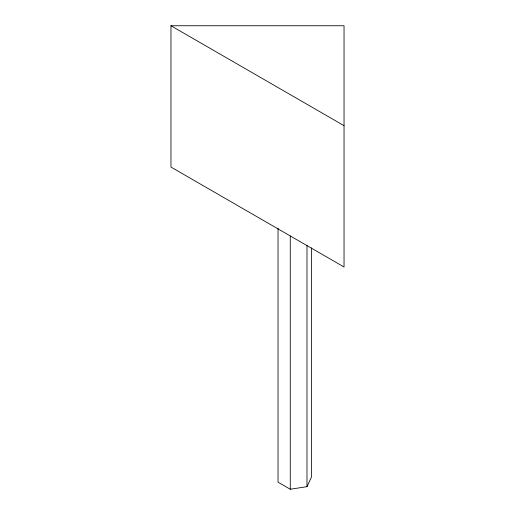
<?xml version="1.0" encoding="UTF-8"?>
<svg xmlns="http://www.w3.org/2000/svg" width="515" height="515" viewBox="0 0 515 515"><rect width="100%" height="100%" fill="white"/><g stroke="black" fill="none" stroke-linecap="round" stroke-linejoin="round"><path stroke-width="0.77" d="M278.029 228.106L278.029 482.182L290.267 489.25L306.985 486.662L311.466 477.012L311.466 247.857M170.961 25.75L344.039 25.75L344.039 266.995L170.961 167.066L170.961 25.75L344.039 125.673M306.985 245.449L306.985 486.662M290.267 235.973L290.267 489.25"/></g></svg>
